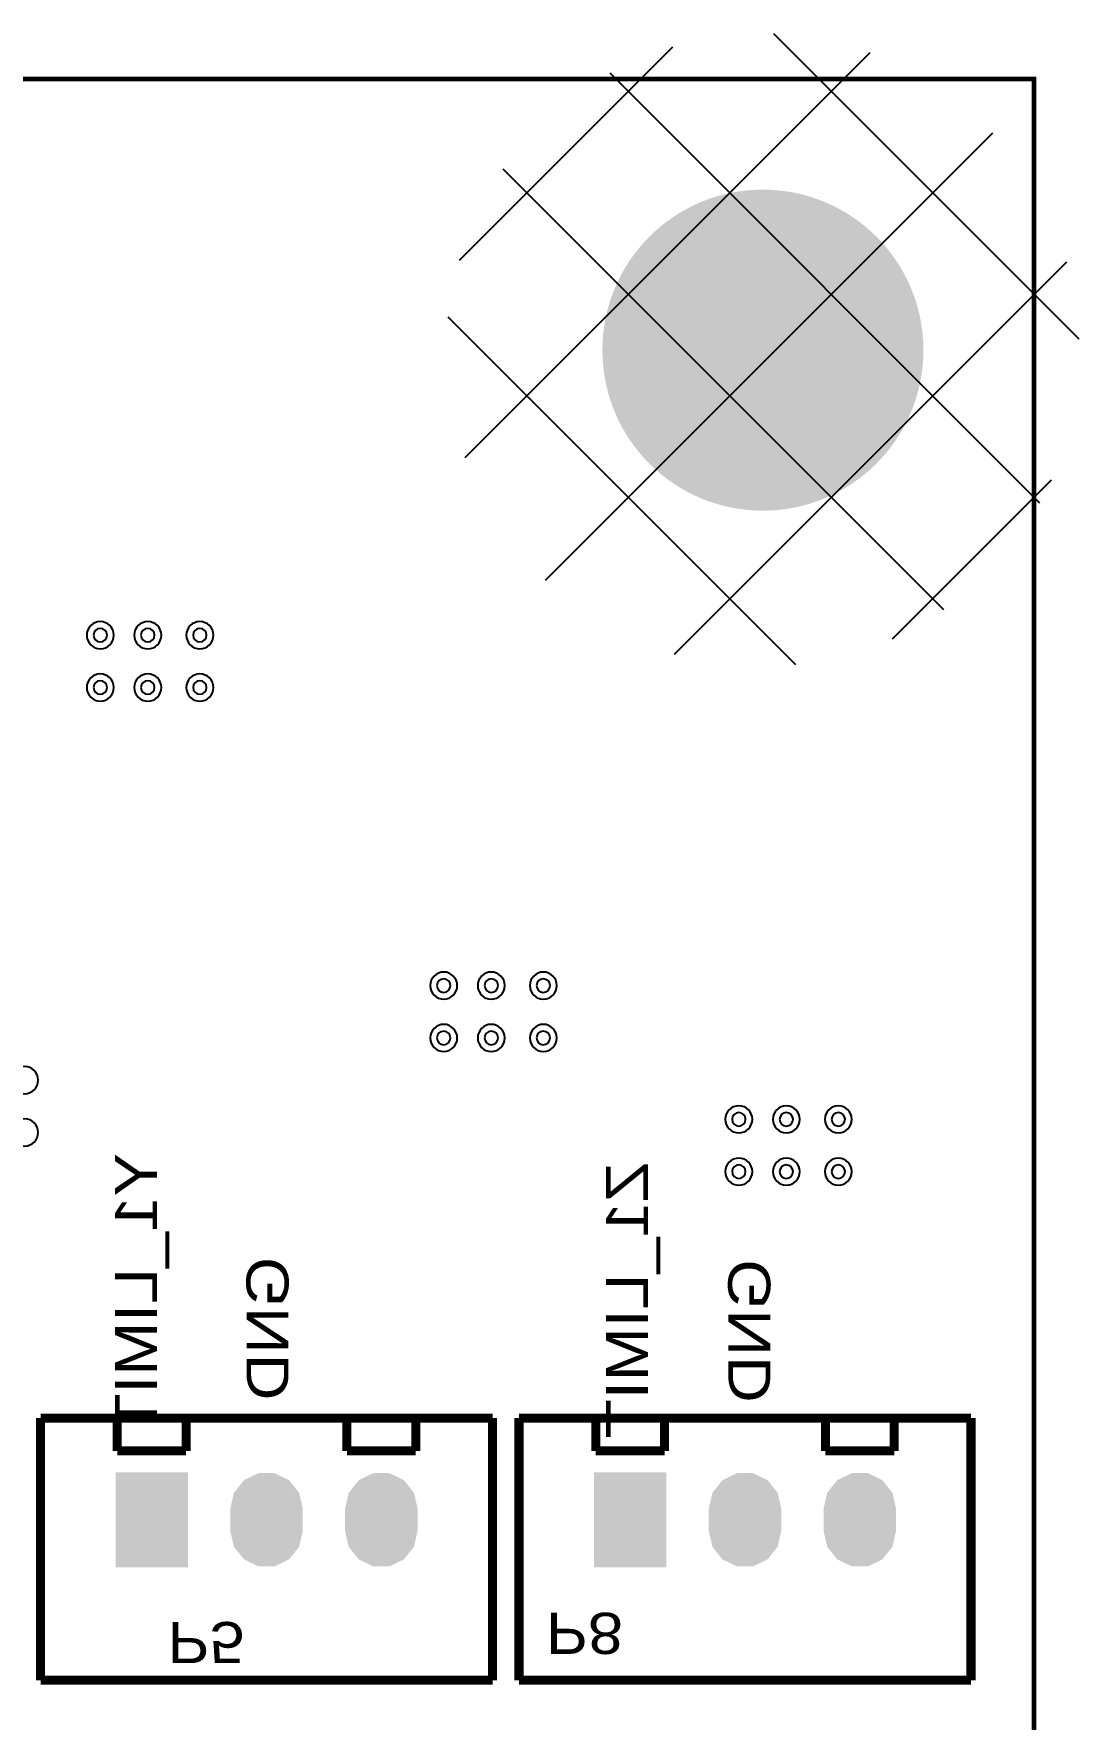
# Model space of a CAD drawing. Header units: millimetres. Extents: x -103 to 1, y -5 to 127.
# Drawn here: x -22.13 to 1, y 89.71 to 127 of the extents above; entities that cross this region are included whole.
import ezdxf
from ezdxf.enums import TextEntityAlignment as Align

# ---------------------------------------------------------------- set-up
doc = ezdxf.new("R2010")
doc.units = ezdxf.units.MM
doc.header["$MEASUREMENT"] = 0
for name, color, linetype, true_color in [('Board-Outline-Layer', 7, 'Continuous', 0xff00ff), ('Bottom-Layer', 7, 'Continuous', 0x0000ff), ('Bottom-Paste-Mask-Layer', 7, 'Continuous', 0x800000), ('Bottom-Silkscreen-Layer', 7, 'Continuous', 0x66cc33), ('Bottom-Solder-Mask-Layer', 7, 'Continuous', 0xaa00ff), ('Hole-Layer', 7, 'Continuous', 0x222222), ('Multi-Layer', 7, 'Continuous', 0xc0c0c0), ('Top-Layer', 7, 'Continuous', 0xff0000), ('Top-Paste-Mask-Layer', 7, 'Continuous', 0x808080), ('Top-Solder-Mask-Layer', 7, 'Continuous', 0x800080)]:
    doc.layers.add(name, color=color, linetype=linetype, true_color=true_color)
doc.styles.get("Standard").update_dxf_attribs({"font": 'arial.ttf'})

msp = doc.modelspace()

# ---------------------------------------------------------------- hatches: boundary and pattern name
at = {"layer": 'Bottom-Layer'}
for points in [[(-9.5, 120, 1), (-2.5, 120, 1)], [(-20.272, 93.125), (-20.272, 95.125), (-18.772, 95.125), (-18.772, 93.125)], [(-16.232, 93.875), (-16.306, 93.549), (-16.514, 93.288), (-16.815, 93.144), (-17.149, 93.144), (-17.45, 93.288), (-17.658, 93.549), (-17.732, 93.875), (-17.732, 94.375), (-17.658, 94.7), (-17.45, 94.961), (-17.149, 95.106), (-16.815, 95.106), (-16.514, 94.961), (-16.306, 94.7), (-16.232, 94.375)], [(-13.692, 93.875), (-13.766, 93.549), (-13.974, 93.288), (-14.275, 93.144), (-14.609, 93.144), (-14.91, 93.288), (-15.118, 93.549), (-15.192, 93.875), (-15.192, 94.375), (-15.118, 94.7), (-14.91, 94.961), (-14.609, 95.106), (-14.275, 95.106), (-13.974, 94.961), (-13.766, 94.7), (-13.692, 94.375)], [(-9.686, 93.125), (-9.686, 95.125), (-8.186, 95.125), (-8.186, 93.125)], [(-5.646, 93.875), (-5.72, 93.549), (-5.928, 93.288), (-6.229, 93.144), (-6.563, 93.144), (-6.863, 93.288), (-7.071, 93.549), (-7.146, 93.875), (-7.146, 94.375), (-7.071, 94.7), (-6.863, 94.961), (-6.563, 95.106), (-6.229, 95.106), (-5.928, 94.961), (-5.72, 94.7), (-5.646, 94.375)], [(-3.106, 93.875), (-3.18, 93.549), (-3.388, 93.288), (-3.689, 93.144), (-4.023, 93.144), (-4.323, 93.288), (-4.531, 93.549), (-4.606, 93.875), (-4.606, 94.375), (-4.531, 94.7), (-4.323, 94.961), (-4.023, 95.106), (-3.689, 95.106), (-3.388, 94.961), (-3.18, 94.7), (-3.106, 94.375)]]:
    msp.add_hatch(color=256, dxfattribs=at).paths.add_polyline_path(points)
at = {"layer": 'Bottom-Paste-Mask-Layer'}
for points in [[(-9.5, 120, 1), (-2.5, 120, 1)], [(-20.272, 93.125), (-20.272, 95.125), (-18.772, 95.125), (-18.772, 93.125)], [(-16.232, 93.875), (-16.306, 93.549), (-16.514, 93.288), (-16.815, 93.144), (-17.149, 93.144), (-17.45, 93.288), (-17.658, 93.549), (-17.732, 93.875), (-17.732, 94.375), (-17.658, 94.7), (-17.45, 94.961), (-17.149, 95.106), (-16.815, 95.106), (-16.514, 94.961), (-16.306, 94.7), (-16.232, 94.375)], [(-13.692, 93.875), (-13.766, 93.549), (-13.974, 93.288), (-14.275, 93.144), (-14.609, 93.144), (-14.91, 93.288), (-15.118, 93.549), (-15.192, 93.875), (-15.192, 94.375), (-15.118, 94.7), (-14.91, 94.961), (-14.609, 95.106), (-14.275, 95.106), (-13.974, 94.961), (-13.766, 94.7), (-13.692, 94.375)], [(-9.686, 93.125), (-9.686, 95.125), (-8.186, 95.125), (-8.186, 93.125)], [(-5.646, 93.875), (-5.72, 93.549), (-5.928, 93.288), (-6.229, 93.144), (-6.563, 93.144), (-6.863, 93.288), (-7.071, 93.549), (-7.146, 93.875), (-7.146, 94.375), (-7.071, 94.7), (-6.863, 94.961), (-6.563, 95.106), (-6.229, 95.106), (-5.928, 94.961), (-5.72, 94.7), (-5.646, 94.375)], [(-3.106, 93.875), (-3.18, 93.549), (-3.388, 93.288), (-3.689, 93.144), (-4.023, 93.144), (-4.323, 93.288), (-4.531, 93.549), (-4.606, 93.875), (-4.606, 94.375), (-4.531, 94.7), (-4.323, 94.961), (-4.023, 95.106), (-3.689, 95.106), (-3.388, 94.961), (-3.18, 94.7), (-3.106, 94.375)]]:
    msp.add_hatch(color=256, dxfattribs=at).paths.add_polyline_path(points)
at = {"layer": 'Bottom-Solder-Mask-Layer'}
for points in [[(-9.551, 120, 1), (-2.449, 120, 1)], [(-20.323, 93.074), (-20.323, 95.176), (-18.721, 95.176), (-18.721, 93.074)], [(-16.181, 93.875), (-16.26, 93.527), (-16.483, 93.249), (-16.804, 93.094), (-17.16, 93.094), (-17.481, 93.249), (-17.704, 93.527), (-17.783, 93.875), (-17.783, 94.375), (-17.704, 94.722), (-17.481, 95.001), (-17.16, 95.156), (-16.804, 95.156), (-16.483, 95.001), (-16.26, 94.722), (-16.181, 94.375)], [(-13.641, 93.875), (-13.72, 93.527), (-13.943, 93.249), (-14.264, 93.094), (-14.62, 93.094), (-14.941, 93.249), (-15.164, 93.527), (-15.243, 93.875), (-15.243, 94.375), (-15.164, 94.722), (-14.941, 95.001), (-14.62, 95.156), (-14.264, 95.156), (-13.943, 95.001), (-13.72, 94.722), (-13.641, 94.375)], [(-9.737, 93.074), (-9.737, 95.176), (-8.135, 95.176), (-8.135, 93.074)], [(-5.595, 93.875), (-5.674, 93.527), (-5.896, 93.249), (-6.218, 93.094), (-6.574, 93.094), (-6.895, 93.249), (-7.117, 93.527), (-7.197, 93.875), (-7.197, 94.375), (-7.117, 94.722), (-6.895, 95.001), (-6.574, 95.156), (-6.218, 95.156), (-5.896, 95.001), (-5.674, 94.722), (-5.595, 94.375)], [(-3.055, 93.875), (-3.134, 93.527), (-3.356, 93.249), (-3.678, 93.094), (-4.034, 93.094), (-4.355, 93.249), (-4.577, 93.527), (-4.657, 93.875), (-4.657, 94.375), (-4.577, 94.722), (-4.355, 95.001), (-4.034, 95.156), (-3.678, 95.156), (-3.356, 95.001), (-3.134, 94.722), (-3.055, 94.375)]]:
    msp.add_hatch(color=256, dxfattribs=at).paths.add_polyline_path(points)
at = {"layer": 'Hole-Layer'}
for points in [[(-8.16, 120, 1), (-3.84, 120, 1)], [(-19.972, 94.125, 1), (-19.072, 94.125, 1)], [(-17.432, 94.125, 1), (-16.532, 94.125, 1)], [(-14.892, 94.125, 1), (-13.992, 94.125, 1)], [(-9.386, 94.125, 1), (-8.486, 94.125, 1)], [(-6.846, 94.125, 1), (-5.946, 94.125, 1)], [(-4.306, 94.125, 1), (-3.406, 94.125, 1)]]:
    msp.add_hatch(color=256, dxfattribs=at).paths.add_polyline_path(points)
at = {"layer": 'Multi-Layer'}
h = msp.add_hatch(dxfattribs=at)
h.set_pattern_fill('ANSI37', color=256, style=0)
h.set_pattern_definition([(45, (0, 0), (-2.245064, 2.245064), []), (135, (0, 0), (-2.245064, -2.245064), [])])
h.paths.add_polyline_path([(-13, 120, 1), (1, 120, 1)])
for points in [[(-9.5, 120, 1), (-2.5, 120, 1)], [(-9.5, 120, 1), (-2.5, 120, 1)], [(-9.5, 120, 1), (-2.5, 120, 1)], [(-20.272, 93.125), (-20.272, 95.125), (-18.772, 95.125), (-18.772, 93.125)], [(-20.272, 93.125), (-20.272, 95.125), (-18.772, 95.125), (-18.772, 93.125)], [(-20.272, 93.125), (-20.272, 95.125), (-18.772, 95.125), (-18.772, 93.125)], [(-16.232, 93.875), (-16.306, 93.549), (-16.514, 93.288), (-16.815, 93.144), (-17.149, 93.144), (-17.45, 93.288), (-17.658, 93.549), (-17.732, 93.875), (-17.732, 94.375), (-17.658, 94.7), (-17.45, 94.961), (-17.149, 95.106), (-16.815, 95.106), (-16.514, 94.961), (-16.306, 94.7), (-16.232, 94.375)], [(-16.232, 93.875), (-16.306, 93.549), (-16.514, 93.288), (-16.815, 93.144), (-17.149, 93.144), (-17.45, 93.288), (-17.658, 93.549), (-17.732, 93.875), (-17.732, 94.375), (-17.658, 94.7), (-17.45, 94.961), (-17.149, 95.106), (-16.815, 95.106), (-16.514, 94.961), (-16.306, 94.7), (-16.232, 94.375)], [(-16.232, 93.875), (-16.306, 93.549), (-16.514, 93.288), (-16.815, 93.144), (-17.149, 93.144), (-17.45, 93.288), (-17.658, 93.549), (-17.732, 93.875), (-17.732, 94.375), (-17.658, 94.7), (-17.45, 94.961), (-17.149, 95.106), (-16.815, 95.106), (-16.514, 94.961), (-16.306, 94.7), (-16.232, 94.375)], [(-13.692, 93.875), (-13.766, 93.549), (-13.974, 93.288), (-14.275, 93.144), (-14.609, 93.144), (-14.91, 93.288), (-15.118, 93.549), (-15.192, 93.875), (-15.192, 94.375), (-15.118, 94.7), (-14.91, 94.961), (-14.609, 95.106), (-14.275, 95.106), (-13.974, 94.961), (-13.766, 94.7), (-13.692, 94.375)], [(-13.692, 93.875), (-13.766, 93.549), (-13.974, 93.288), (-14.275, 93.144), (-14.609, 93.144), (-14.91, 93.288), (-15.118, 93.549), (-15.192, 93.875), (-15.192, 94.375), (-15.118, 94.7), (-14.91, 94.961), (-14.609, 95.106), (-14.275, 95.106), (-13.974, 94.961), (-13.766, 94.7), (-13.692, 94.375)], [(-13.692, 93.875), (-13.766, 93.549), (-13.974, 93.288), (-14.275, 93.144), (-14.609, 93.144), (-14.91, 93.288), (-15.118, 93.549), (-15.192, 93.875), (-15.192, 94.375), (-15.118, 94.7), (-14.91, 94.961), (-14.609, 95.106), (-14.275, 95.106), (-13.974, 94.961), (-13.766, 94.7), (-13.692, 94.375)], [(-9.686, 93.125), (-9.686, 95.125), (-8.186, 95.125), (-8.186, 93.125)], [(-9.686, 93.125), (-9.686, 95.125), (-8.186, 95.125), (-8.186, 93.125)], [(-9.686, 93.125), (-9.686, 95.125), (-8.186, 95.125), (-8.186, 93.125)], [(-5.646, 93.875), (-5.72, 93.549), (-5.928, 93.288), (-6.229, 93.144), (-6.563, 93.144), (-6.863, 93.288), (-7.071, 93.549), (-7.146, 93.875), (-7.146, 94.375), (-7.071, 94.7), (-6.863, 94.961), (-6.563, 95.106), (-6.229, 95.106), (-5.928, 94.961), (-5.72, 94.7), (-5.646, 94.375)], [(-5.646, 93.875), (-5.72, 93.549), (-5.928, 93.288), (-6.229, 93.144), (-6.563, 93.144), (-6.863, 93.288), (-7.071, 93.549), (-7.146, 93.875), (-7.146, 94.375), (-7.071, 94.7), (-6.863, 94.961), (-6.563, 95.106), (-6.229, 95.106), (-5.928, 94.961), (-5.72, 94.7), (-5.646, 94.375)], [(-5.646, 93.875), (-5.72, 93.549), (-5.928, 93.288), (-6.229, 93.144), (-6.563, 93.144), (-6.863, 93.288), (-7.071, 93.549), (-7.146, 93.875), (-7.146, 94.375), (-7.071, 94.7), (-6.863, 94.961), (-6.563, 95.106), (-6.229, 95.106), (-5.928, 94.961), (-5.72, 94.7), (-5.646, 94.375)], [(-3.106, 93.875), (-3.18, 93.549), (-3.388, 93.288), (-3.689, 93.144), (-4.023, 93.144), (-4.323, 93.288), (-4.531, 93.549), (-4.606, 93.875), (-4.606, 94.375), (-4.531, 94.7), (-4.323, 94.961), (-4.023, 95.106), (-3.689, 95.106), (-3.388, 94.961), (-3.18, 94.7), (-3.106, 94.375)], [(-3.106, 93.875), (-3.18, 93.549), (-3.388, 93.288), (-3.689, 93.144), (-4.023, 93.144), (-4.323, 93.288), (-4.531, 93.549), (-4.606, 93.875), (-4.606, 94.375), (-4.531, 94.7), (-4.323, 94.961), (-4.023, 95.106), (-3.689, 95.106), (-3.388, 94.961), (-3.18, 94.7), (-3.106, 94.375)], [(-3.106, 93.875), (-3.18, 93.549), (-3.388, 93.288), (-3.689, 93.144), (-4.023, 93.144), (-4.323, 93.288), (-4.531, 93.549), (-4.606, 93.875), (-4.606, 94.375), (-4.531, 94.7), (-4.323, 94.961), (-4.023, 95.106), (-3.689, 95.106), (-3.388, 94.961), (-3.18, 94.7), (-3.106, 94.375)]]:
    msp.add_hatch(color=256, dxfattribs=at).paths.add_polyline_path(points)
at = {"layer": 'Top-Layer'}
for points in [[(-9.5, 120, 1), (-2.5, 120, 1)], [(-20.272, 93.125), (-20.272, 95.125), (-18.772, 95.125), (-18.772, 93.125)], [(-16.232, 93.875), (-16.306, 93.549), (-16.514, 93.288), (-16.815, 93.144), (-17.149, 93.144), (-17.45, 93.288), (-17.658, 93.549), (-17.732, 93.875), (-17.732, 94.375), (-17.658, 94.7), (-17.45, 94.961), (-17.149, 95.106), (-16.815, 95.106), (-16.514, 94.961), (-16.306, 94.7), (-16.232, 94.375)], [(-13.692, 93.875), (-13.766, 93.549), (-13.974, 93.288), (-14.275, 93.144), (-14.609, 93.144), (-14.91, 93.288), (-15.118, 93.549), (-15.192, 93.875), (-15.192, 94.375), (-15.118, 94.7), (-14.91, 94.961), (-14.609, 95.106), (-14.275, 95.106), (-13.974, 94.961), (-13.766, 94.7), (-13.692, 94.375)], [(-9.686, 93.125), (-9.686, 95.125), (-8.186, 95.125), (-8.186, 93.125)], [(-5.646, 93.875), (-5.72, 93.549), (-5.928, 93.288), (-6.229, 93.144), (-6.563, 93.144), (-6.863, 93.288), (-7.071, 93.549), (-7.146, 93.875), (-7.146, 94.375), (-7.071, 94.7), (-6.863, 94.961), (-6.563, 95.106), (-6.229, 95.106), (-5.928, 94.961), (-5.72, 94.7), (-5.646, 94.375)], [(-3.106, 93.875), (-3.18, 93.549), (-3.388, 93.288), (-3.689, 93.144), (-4.023, 93.144), (-4.323, 93.288), (-4.531, 93.549), (-4.606, 93.875), (-4.606, 94.375), (-4.531, 94.7), (-4.323, 94.961), (-4.023, 95.106), (-3.689, 95.106), (-3.388, 94.961), (-3.18, 94.7), (-3.106, 94.375)]]:
    msp.add_hatch(color=256, dxfattribs=at).paths.add_polyline_path(points)
at = {"layer": 'Top-Paste-Mask-Layer'}
for points in [[(-9.5, 120, 1), (-2.5, 120, 1)], [(-20.272, 93.125), (-20.272, 95.125), (-18.772, 95.125), (-18.772, 93.125)], [(-16.232, 93.875), (-16.306, 93.549), (-16.514, 93.288), (-16.815, 93.144), (-17.149, 93.144), (-17.45, 93.288), (-17.658, 93.549), (-17.732, 93.875), (-17.732, 94.375), (-17.658, 94.7), (-17.45, 94.961), (-17.149, 95.106), (-16.815, 95.106), (-16.514, 94.961), (-16.306, 94.7), (-16.232, 94.375)], [(-13.692, 93.875), (-13.766, 93.549), (-13.974, 93.288), (-14.275, 93.144), (-14.609, 93.144), (-14.91, 93.288), (-15.118, 93.549), (-15.192, 93.875), (-15.192, 94.375), (-15.118, 94.7), (-14.91, 94.961), (-14.609, 95.106), (-14.275, 95.106), (-13.974, 94.961), (-13.766, 94.7), (-13.692, 94.375)], [(-9.686, 93.125), (-9.686, 95.125), (-8.186, 95.125), (-8.186, 93.125)], [(-5.646, 93.875), (-5.72, 93.549), (-5.928, 93.288), (-6.229, 93.144), (-6.563, 93.144), (-6.863, 93.288), (-7.071, 93.549), (-7.146, 93.875), (-7.146, 94.375), (-7.071, 94.7), (-6.863, 94.961), (-6.563, 95.106), (-6.229, 95.106), (-5.928, 94.961), (-5.72, 94.7), (-5.646, 94.375)], [(-3.106, 93.875), (-3.18, 93.549), (-3.388, 93.288), (-3.689, 93.144), (-4.023, 93.144), (-4.323, 93.288), (-4.531, 93.549), (-4.606, 93.875), (-4.606, 94.375), (-4.531, 94.7), (-4.323, 94.961), (-4.023, 95.106), (-3.689, 95.106), (-3.388, 94.961), (-3.18, 94.7), (-3.106, 94.375)]]:
    msp.add_hatch(color=256, dxfattribs=at).paths.add_polyline_path(points)
at = {"layer": 'Top-Solder-Mask-Layer'}
for points in [[(-9.551, 120, 1), (-2.449, 120, 1)], [(-20.323, 93.074), (-20.323, 95.176), (-18.721, 95.176), (-18.721, 93.074)], [(-16.181, 93.875), (-16.26, 93.527), (-16.483, 93.249), (-16.804, 93.094), (-17.16, 93.094), (-17.481, 93.249), (-17.704, 93.527), (-17.783, 93.875), (-17.783, 94.375), (-17.704, 94.722), (-17.481, 95.001), (-17.16, 95.156), (-16.804, 95.156), (-16.483, 95.001), (-16.26, 94.722), (-16.181, 94.375)], [(-13.641, 93.875), (-13.72, 93.527), (-13.943, 93.249), (-14.264, 93.094), (-14.62, 93.094), (-14.941, 93.249), (-15.164, 93.527), (-15.243, 93.875), (-15.243, 94.375), (-15.164, 94.722), (-14.941, 95.001), (-14.62, 95.156), (-14.264, 95.156), (-13.943, 95.001), (-13.72, 94.722), (-13.641, 94.375)], [(-9.737, 93.074), (-9.737, 95.176), (-8.135, 95.176), (-8.135, 93.074)], [(-5.595, 93.875), (-5.674, 93.527), (-5.896, 93.249), (-6.218, 93.094), (-6.574, 93.094), (-6.895, 93.249), (-7.117, 93.527), (-7.197, 93.875), (-7.197, 94.375), (-7.117, 94.722), (-6.895, 95.001), (-6.574, 95.156), (-6.218, 95.156), (-5.896, 95.001), (-5.674, 94.722), (-5.595, 94.375)], [(-3.055, 93.875), (-3.134, 93.527), (-3.356, 93.249), (-3.678, 93.094), (-4.034, 93.094), (-4.355, 93.249), (-4.577, 93.527), (-4.657, 93.875), (-4.657, 94.375), (-4.577, 94.722), (-4.355, 95.001), (-4.034, 95.156), (-3.678, 95.156), (-3.356, 95.001), (-3.134, 94.722), (-3.055, 94.375)]]:
    msp.add_hatch(color=256, dxfattribs=at).paths.add_polyline_path(points)

# ---------------------------------------------------------------- linework, layer by layer
at = {"layer": 'Board-Outline-Layer', "const_width": 0.1}
msp.add_lwpolyline([(-102, 0), (-102, 126), (0, 126), (0, 0)], close=True, dxfattribs=at)
at = {"layer": 'Bottom-Silkscreen-Layer', "const_width": 0.2}
for points in [[(-21.982, 90.575), (-21.982, 96.375)], [(-21.982, 96.375), (-11.982, 96.375)], [(-21.982, 90.575), (-21.982, 96.375)], [(-21.982, 96.375), (-11.982, 96.375)], [(-20.284, 95.649), (-20.284, 96.375)], [(-20.284, 95.649), (-20.284, 96.375)], [(-18.76, 95.649), (-18.76, 96.375)], [(-18.76, 95.649), (-18.76, 96.375)], [(-15.204, 95.776), (-15.204, 96.375)], [(-15.204, 95.776), (-15.204, 96.375)], [(-13.68, 95.649), (-13.68, 96.375)], [(-13.68, 95.649), (-13.68, 96.375)], [(-11.982, 90.575), (-11.982, 96.375)], [(-11.982, 90.575), (-11.982, 96.375)], [(-11.396, 90.575), (-11.396, 96.375)], [(-11.396, 96.375), (-1.396, 96.375)], [(-11.396, 90.575), (-11.396, 96.375)], [(-11.396, 96.375), (-1.396, 96.375)], [(-9.698, 95.649), (-9.698, 96.375)], [(-9.698, 95.649), (-9.698, 96.375)], [(-8.174, 95.649), (-8.174, 96.375)], [(-8.174, 95.649), (-8.174, 96.375)], [(-4.618, 95.776), (-4.618, 96.375)], [(-4.618, 95.776), (-4.618, 96.375)], [(-3.094, 95.649), (-3.094, 96.375)], [(-3.094, 95.649), (-3.094, 96.375)], [(-1.396, 90.575), (-1.396, 96.375)], [(-1.396, 90.575), (-1.396, 96.375)], [(-15.204, 95.649), (-15.204, 95.776)], [(-15.204, 95.649), (-15.204, 95.776)], [(-4.618, 95.649), (-4.618, 95.776)], [(-4.618, 95.649), (-4.618, 95.776)], [(-20.284, 95.649), (-18.76, 95.649)], [(-20.284, 95.649), (-18.76, 95.649)], [(-15.204, 95.649), (-13.68, 95.649)], [(-15.204, 95.649), (-13.68, 95.649)], [(-9.698, 95.649), (-8.174, 95.649)], [(-9.698, 95.649), (-8.174, 95.649)], [(-4.618, 95.649), (-3.094, 95.649)], [(-4.618, 95.649), (-3.094, 95.649)], [(-21.982, 90.575), (-11.982, 90.575)], [(-21.982, 90.575), (-11.982, 90.575)], [(-11.396, 90.575), (-1.396, 90.575)], [(-11.396, 90.575), (-1.396, 90.575)]]:
    msp.add_lwpolyline(points, dxfattribs=at)
at = {"layer": 'Hole-Layer'}
for points in [[(-20.81, 113.694, 1), (-20.51, 113.694), (-20.51, 113.694, 1), (-20.81, 113.694)], [(-19.759, 113.694, 1), (-19.459, 113.694), (-19.459, 113.694, 1), (-19.759, 113.694)], [(-18.607, 113.694, 1), (-18.307, 113.694), (-18.307, 113.694, 1), (-18.607, 113.694)], [(-20.81, 112.536, 1), (-20.51, 112.536), (-20.51, 112.536, 1), (-20.81, 112.536)], [(-19.759, 112.536, 1), (-19.459, 112.536), (-19.459, 112.536, 1), (-19.759, 112.536)], [(-18.607, 112.536, 1), (-18.307, 112.536), (-18.307, 112.536, 1), (-18.607, 112.536)], [(-13.211, 105.942, 1), (-12.911, 105.942), (-12.911, 105.942, 1), (-13.211, 105.942)], [(-12.16, 105.942, 1), (-11.86, 105.942), (-11.86, 105.942, 1), (-12.16, 105.942)], [(-11.008, 105.942, 1), (-10.708, 105.942), (-10.708, 105.942, 1), (-11.008, 105.942)], [(-13.211, 104.784, 1), (-12.911, 104.784), (-12.911, 104.784, 1), (-13.211, 104.784)], [(-12.16, 104.784, 1), (-11.86, 104.784), (-11.86, 104.784, 1), (-12.16, 104.784)], [(-11.008, 104.784, 1), (-10.708, 104.784), (-10.708, 104.784, 1), (-11.008, 104.784)], [(-6.683, 102.984, 1), (-6.383, 102.984), (-6.383, 102.984, 1), (-6.683, 102.984)], [(-5.632, 102.984, 1), (-5.332, 102.984), (-5.332, 102.984, 1), (-5.632, 102.984)], [(-4.48, 102.984, 1), (-4.18, 102.984), (-4.18, 102.984, 1), (-4.48, 102.984)], [(-6.683, 101.826, 1), (-6.383, 101.826), (-6.383, 101.826, 1), (-6.683, 101.826)], [(-5.632, 101.826, 1), (-5.332, 101.826), (-5.332, 101.826, 1), (-5.632, 101.826)], [(-4.48, 101.826, 1), (-4.18, 101.826), (-4.18, 101.826, 1), (-4.48, 101.826)]]:
    msp.add_lwpolyline(points, format="xyb", dxfattribs=at)
at = {"layer": 'Multi-Layer'}
for points in [[(-20.96, 113.694, 1), (-20.36, 113.694, 1)], [(-19.909, 113.694, 1), (-19.309, 113.694, 1)], [(-18.757, 113.694, 1), (-18.157, 113.694, 1)], [(-20.96, 112.536, 1), (-20.36, 112.536, 1)], [(-19.909, 112.536, 1), (-19.309, 112.536, 1)], [(-18.757, 112.536, 1), (-18.157, 112.536, 1)], [(-13.361, 105.942, 1), (-12.761, 105.942, 1)], [(-12.31, 105.942, 1), (-11.71, 105.942, 1)], [(-11.158, 105.942, 1), (-10.558, 105.942, 1)], [(-13.361, 104.784, 1), (-12.761, 104.784, 1)], [(-12.31, 104.784, 1), (-11.71, 104.784, 1)], [(-11.158, 104.784, 1), (-10.558, 104.784, 1)], [(-22.633, 103.851, 1), (-22.033, 103.851, 1)], [(-22.633, 102.693, 1), (-22.033, 102.693, 1)], [(-6.833, 102.984, 1), (-6.233, 102.984, 1)], [(-5.782, 102.984, 1), (-5.182, 102.984, 1)], [(-4.63, 102.984, 1), (-4.03, 102.984, 1)], [(-6.833, 101.826, 1), (-6.233, 101.826, 1)], [(-5.782, 101.826, 1), (-5.182, 101.826, 1)], [(-4.63, 101.826, 1), (-4.03, 101.826, 1)]]:
    msp.add_lwpolyline(points, format="xyb", close=True, dxfattribs=at)

# ---------------------------------------------------------------- texts
at = {"layer": 'Bottom-Silkscreen-Layer', "text_generation_flag": 2, "width": 1.1}
for s, height, rotation, p in [('Y1_LIMIT', 0.9291, -270, (-19.124, 102.234)), ('Z1_LIMIT', 0.9291, -270, (-8.261, 102.03)), ('GND', 0.9291, -1710, (-16.217, 99.939)), ('GND', 0.9291, -1710, (-5.558, 99.888)), ('P5', 0.91, -180, (-19.175, 92.136)), ('P8', 0.91, -180, (-10.804, 92.34))]:
    msp.add_text(s, height=height, rotation=rotation, dxfattribs=at).set_placement(p, align=Align.BOTTOM_LEFT)

doc.saveas('drawing.dxf')
